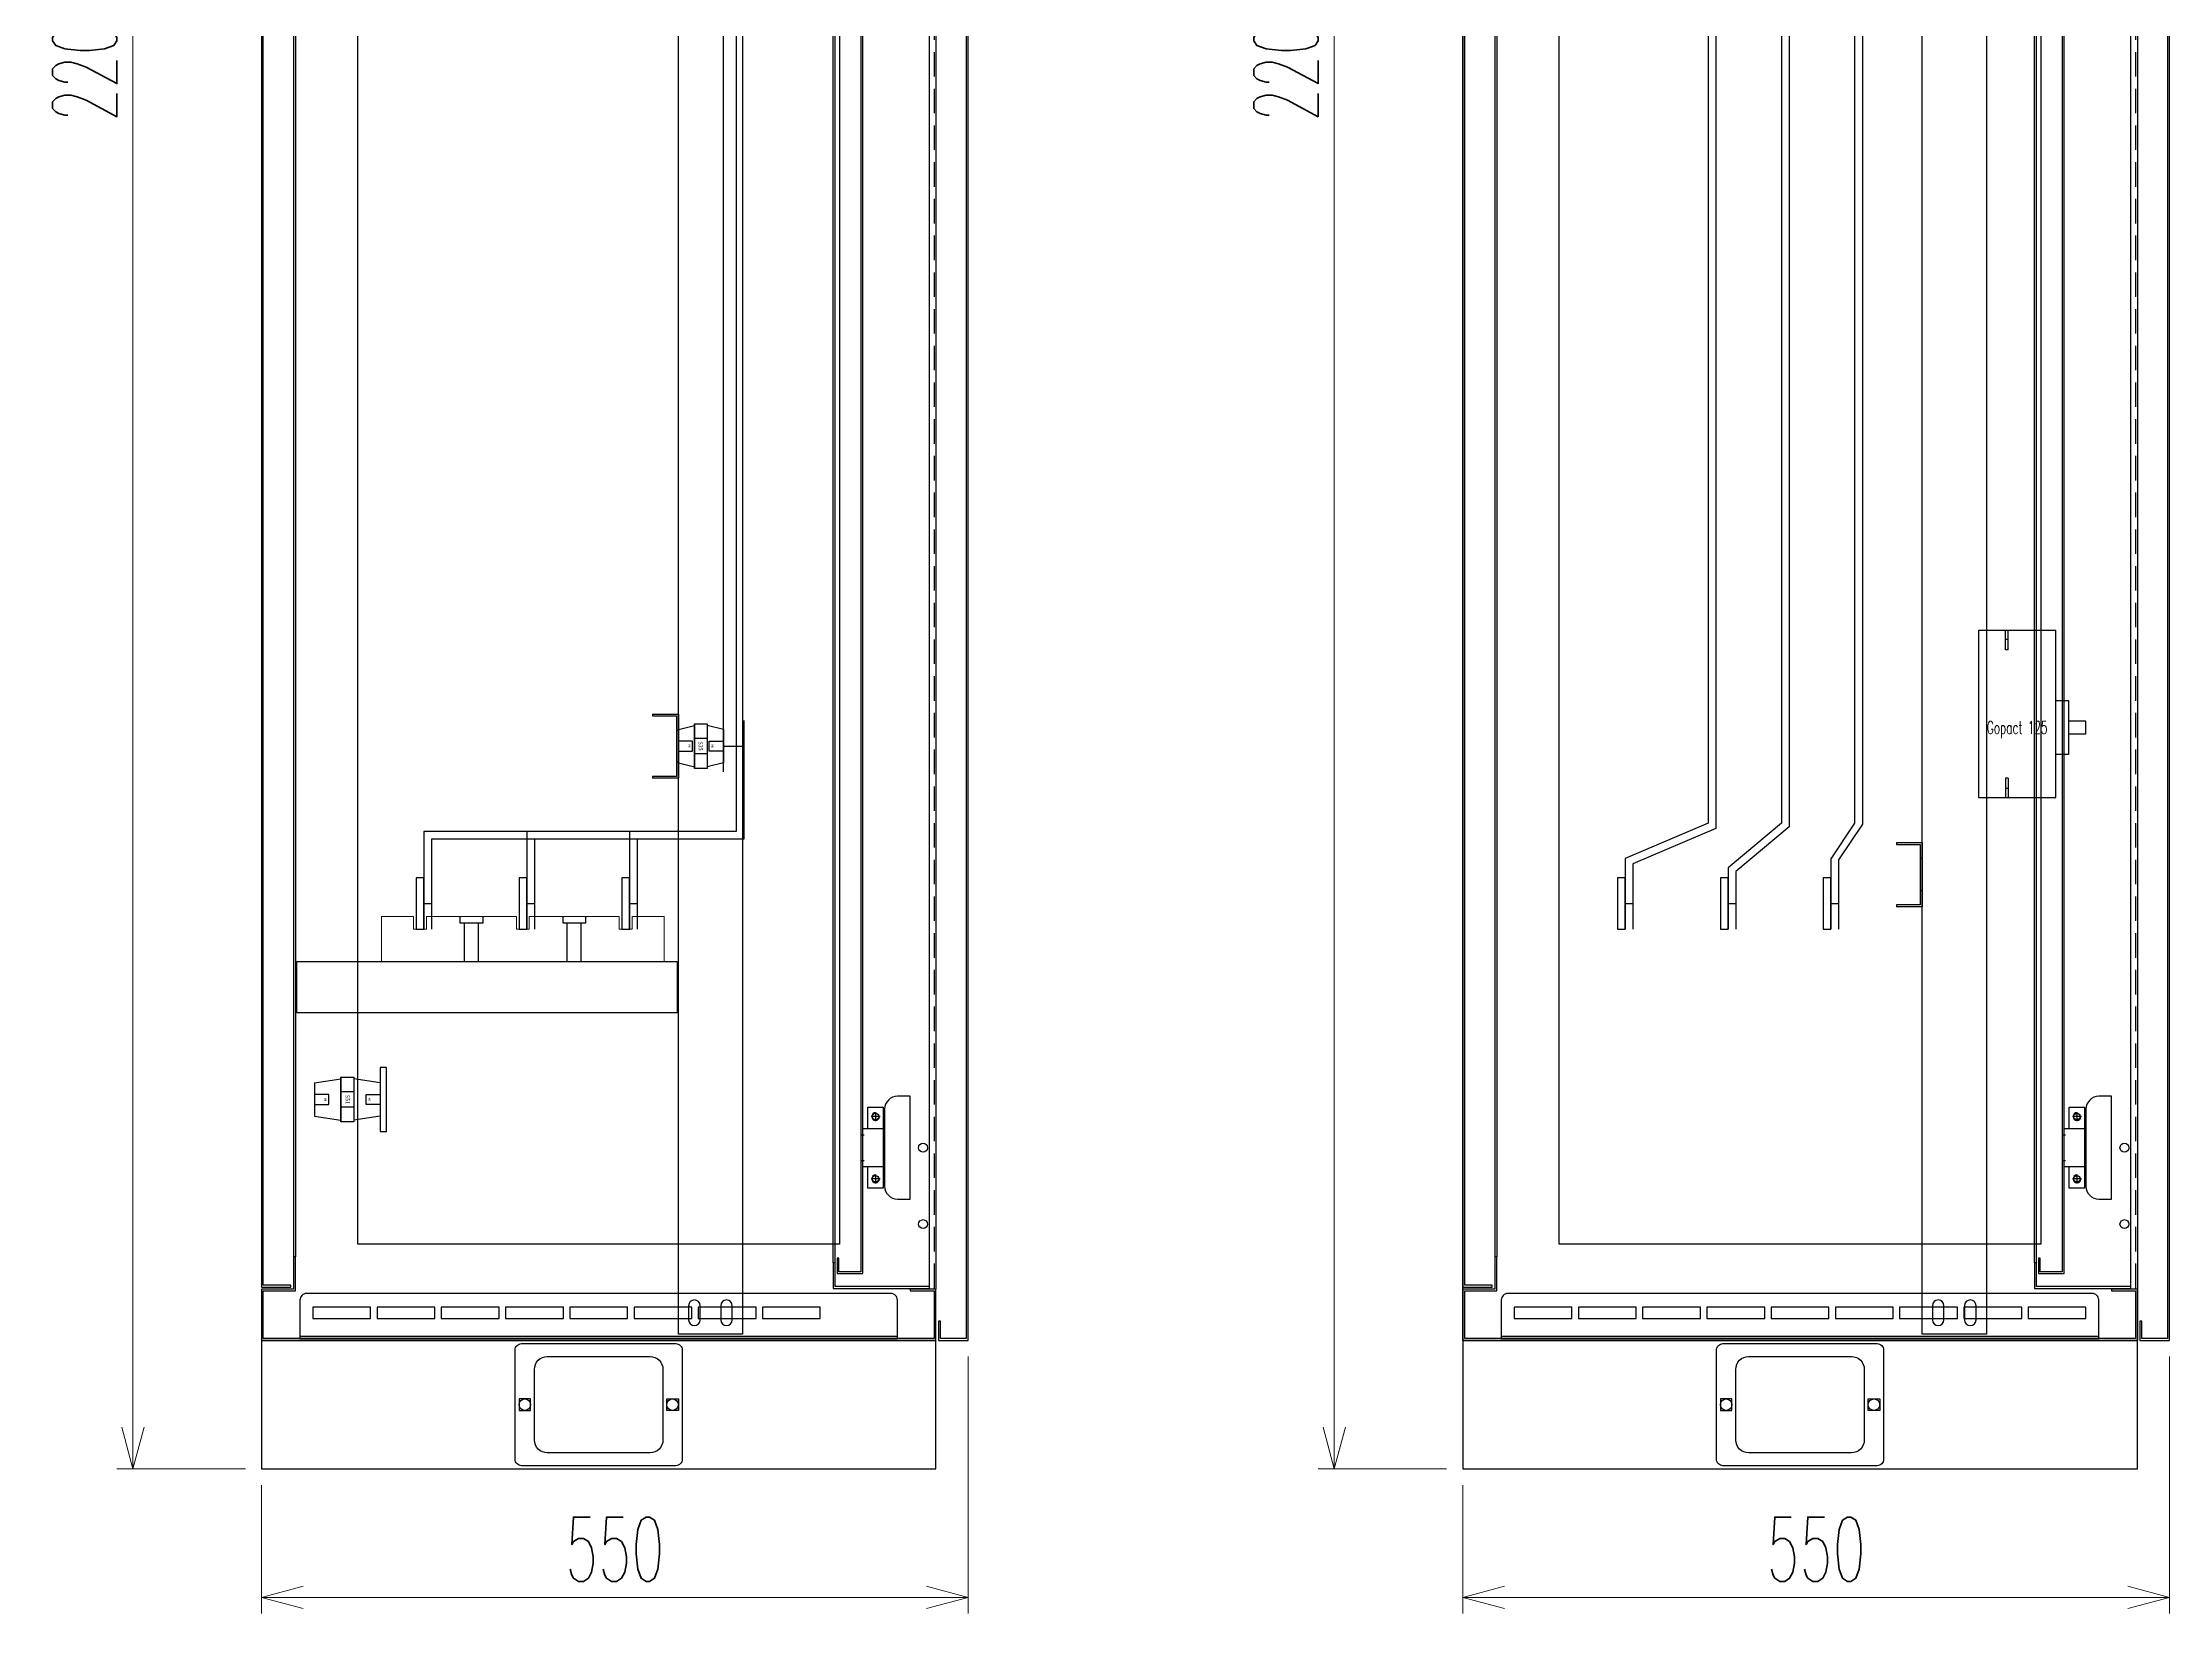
# Model space of a CAD drawing. Header units: millimetres. Extents: x 173893 to 258446, y -176540 to -123824.
# Drawn here: x 194143 to 195798, y -174671 to -173449 of the extents above; entities that cross this region are included whole.
import ezdxf
from ezdxf.enums import TextEntityAlignment as Align

# ---------------------------------------------------------------- set-up
doc = ezdxf.new("R2010")
doc.units = ezdxf.units.MM
doc.header["$LTSCALE"] = 3
doc.linetypes.add('ACAD_ISO04W100', pattern=[30, 24, -3, 0, -3])
doc.linetypes.add('HIDDEN', pattern=[9.525, 6.35, -3.175])
for name, color, linetype in [('@.DM. NÉT CHÍNH', 7, 'Continuous'), ('@.VISIBLE', 7, 'Continuous'), ('centerline', 6, 'ACAD_ISO04W100'), ('dim', 7, 'Continuous'), ('equipments', 2, 'Continuous')]:
    doc.layers.add(name, color=color, linetype=linetype)
doc.styles.add('Ann_w01', font='romans.shx', dxfattribs={"width": 0.6, "bigfont": 'chineset.shx'})
doc.styles.get("Standard").update_dxf_attribs({"font": 'arial.ttf'})
doc.dimstyles.new('Dim 01_SC25', dxfattribs={"dimscale": 25, "dimtxt": 2, "dimasz": 1.3, "dimexe": 0.5, "dimexo": 0.5, "dimgap": 0.5, "dimtad": 1, "dimdec": 1, "dimzin": 12, "dimdsep": 46, "dimtxsty": 'Ann_w01', "dimblk": 'OPEN30', "dimcen": 1.5, "dimclrd": 6, "dimclre": 6, "dimclrt": 3, "dimadec": 1, "dimazin": 3, "dimtm": 1e-09, "dimtfac": 1, "dimtdec": 1, "dimtix": 1, "dimtmove": 0, "dimatfit": 3, "dimldrblk": 'OPEN30', "dimfxl": 1, "dimtolj": 1, "dimlwd": 0, "dimlwe": 0, "dimarcsym": 0})

# ---------------------------------------------------------------- blocks, each defined once
blk = doc.blocks.new('_Open30')
at = {"color": 0, "linetype": 'ByBlock', "lineweight": -2}
for p, q in [((-1, 0.268), (0, 0)), ((0, 0), (-1, -0.268)), ((0, 0), (-1, 0))]:
    blk.add_line(p, q, dxfattribs=at)
blk = doc.blocks.new('*D73')
at = {"layer": 'Defpoints', "color": 0, "transparency": 16777216}
for p in [(195147.9, -172358.9), (195247.9, -172358.9), (195247.9, -174558.9)]:
    blk.add_point(p, dxfattribs=at)
at = {"layer": 'dim', "color": 6, "lineweight": 0, "transparency": 16777216}
for p, q in [((195235.4, -172358.9), (195135.4, -172358.9)), ((195147.9, -174526.4), (195147.9, -172391.4)), ((195235.4, -174558.9), (195135.4, -174558.9))]:
    blk.add_line(p, q, dxfattribs=at)
at = {"layer": 'dim', "color": 6, "lineweight": 0, "transparency": 16777216, "xscale": 32.5, "yscale": 32.5, "zscale": 32.5}
for p, rotation in [((195147.9, -172358.9), 90), ((195147.9, -174558.9), 270)]:
    blk.add_blockref('_Open30', p, dxfattribs=dict(at, rotation=rotation))
at = {"layer": 'dim', "color": 3, "transparency": 16777216, "insert": (195110.4, -173458.9), "char_height": 50, "attachment_point": 5, "rotation": 90, "style": 'Ann_w01'}
blk.add_mtext('\\A1;2200', dxfattribs=at)
blk = doc.blocks.new('*D74')
at = {"layer": 'Defpoints', "color": 0, "transparency": 16777216}
for p in [(195797.9, -174458.9), (195247.9, -174558.9), (195797.9, -174658.9)]:
    blk.add_point(p, dxfattribs=at)
at = {"layer": 'dim', "color": 6, "lineweight": 0, "transparency": 16777216}
for p, q in [((195797.9, -174471.4), (195797.9, -174671.4)), ((195247.9, -174571.4), (195247.9, -174671.4)), ((195280.4, -174658.9), (195765.4, -174658.9))]:
    blk.add_line(p, q, dxfattribs=at)
at = {"layer": 'dim', "color": 6, "lineweight": 0, "transparency": 16777216, "xscale": 32.5, "yscale": 32.5, "zscale": 32.5, "rotation": 180}
blk.add_blockref('_Open30', (195247.9, -174658.9), dxfattribs=at)
at = {"layer": 'dim', "color": 6, "lineweight": 0, "transparency": 16777216, "xscale": 32.5, "yscale": 32.5, "zscale": 32.5}
blk.add_blockref('_Open30', (195797.9, -174658.9), dxfattribs=at)
at = {"layer": 'dim', "color": 3, "transparency": 16777216, "insert": (195522.9, -174621.4), "char_height": 50, "attachment_point": 5, "style": 'Ann_w01'}
blk.add_mtext('\\A1;550', dxfattribs=at)
blk = doc.blocks.new('*D69')
at = {"layer": 'Defpoints', "color": 0, "transparency": 16777216}
for p in [(194213, -172358.9), (194313, -172358.9), (194313, -174558.9)]:
    blk.add_point(p, dxfattribs=at)
at = {"layer": 'dim', "color": 6, "lineweight": 0, "transparency": 16777216}
for p, q in [((194300.5, -172358.9), (194200.5, -172358.9)), ((194213, -174526.4), (194213, -172391.4)), ((194300.5, -174558.9), (194200.5, -174558.9))]:
    blk.add_line(p, q, dxfattribs=at)
at = {"layer": 'dim', "color": 6, "lineweight": 0, "transparency": 16777216, "xscale": 32.5, "yscale": 32.5, "zscale": 32.5}
for p, rotation in [((194213, -172358.9), 90), ((194213, -174558.9), 270)]:
    blk.add_blockref('_Open30', p, dxfattribs=dict(at, rotation=rotation))
at = {"layer": 'dim', "color": 3, "transparency": 16777216, "insert": (194175.5, -173458.9), "char_height": 50, "attachment_point": 5, "rotation": 90, "style": 'Ann_w01'}
blk.add_mtext('\\A1;2200', dxfattribs=at)
blk = doc.blocks.new('*D70')
at = {"layer": 'Defpoints', "color": 0, "transparency": 16777216}
for p in [(194863, -174458.9), (194313, -174558.9), (194863, -174658.9)]:
    blk.add_point(p, dxfattribs=at)
at = {"layer": 'dim', "color": 6, "lineweight": 0, "transparency": 16777216}
for p, q in [((194863, -174471.4), (194863, -174671.4)), ((194313, -174571.4), (194313, -174671.4)), ((194345.5, -174658.9), (194830.5, -174658.9))]:
    blk.add_line(p, q, dxfattribs=at)
at = {"layer": 'dim', "color": 6, "lineweight": 0, "transparency": 16777216, "xscale": 32.5, "yscale": 32.5, "zscale": 32.5, "rotation": 180}
blk.add_blockref('_Open30', (194313, -174658.9), dxfattribs=at)
at = {"layer": 'dim', "color": 6, "lineweight": 0, "transparency": 16777216, "xscale": 32.5, "yscale": 32.5, "zscale": 32.5}
blk.add_blockref('_Open30', (194863, -174658.9), dxfattribs=at)
at = {"layer": 'dim', "color": 3, "transparency": 16777216, "insert": (194588, -174621.4), "char_height": 50, "attachment_point": 5, "style": 'Ann_w01'}
blk.add_mtext('\\A1;550', dxfattribs=at)
blk = doc.blocks.new('*U31')
at = {"color": 240, "lineweight": 5}
blk.add_line((-110, 0), (-110, 35), dxfattribs=at)
at = {"color": 1, "lineweight": 5}
for p, q in [((-110, 35), (-85, 35)), ((-75, 35), (-5, 35)), ((5, 35), (75, 35)), ((85, 35), (110, 35)), ((110, 35), (110, 0)), ((110, 0), (-110, 0))]:
    blk.add_line(p, q, dxfattribs=at)
at = {"color": 252, "lineweight": 5}
for p, q in [((-85, 35), (-85, 25)), ((-75, 35), (-75, 25)), ((-5, 35), (-5, 25)), ((5, 35), (5, 25)), ((75, 35), (75, 25)), ((85, 35), (85, 25)), ((-85, 25), (-75, 25)), ((-5, 25), (5, 25)), ((75, 25), (85, 25))]:
    blk.add_line(p, q, dxfattribs=at)
at = {"color": 252}
for p, q in [((-49, 35), (-49, 30)), ((-31, 30), (-31, 35)), ((31, 35), (31, 30)), ((49, 30), (49, 35)), ((-49, 30), (-31, 30)), ((-45.5, 0), (-45.5, 30)), ((-34.5, 0), (-34.5, 30)), ((31, 30), (49, 30)), ((34.5, 0), (34.5, 30)), ((34.5, 4), (34.5, 30)), ((45.5, 0), (45.5, 30)), ((45.5, 0), (45.5, 30))]:
    blk.add_line(p, q, dxfattribs=at)
blk = doc.blocks.new('GRT4T')
at = {"color": 1}
for p, q in [((194637.5, -168365.8), (194650, -168362.8)), ((194637.5, -168365.8), (194637.5, -168391.8)), ((194650, -168361.3), (194650, -168396.3)), ((194650, -168361.3), (194660, -168361.3)), ((194650, -168396.3), (194650, -168361.3)), ((194650, -168362.8), (194650, -168394.8)), ((194660, -168372.8), (194650, -168372.8)), ((194660, -168361.3), (194660, -168396.3)), ((194672.5, -168365.8), (194660, -168362.8)), ((194660, -168362.8), (194660, -168394.8)), ((194672.5, -168365.8), (194672.5, -168391.8)), ((194660, -168384.8), (194650, -168384.8)), ((194637.5, -168391.8), (194650, -168394.8)), ((194660, -168396.3), (194650, -168396.3)), ((194672.5, -168391.8), (194660, -168394.8))]:
    blk.add_line(p, q, dxfattribs=at)
for points in [[(194637.5, -168374.8), (194637.5, -168382.8), (194648.5, -168382.8), (194648.5, -168374.8)], [(194672.5, -168374.8), (194672.5, -168382.8), (194661.5, -168382.8), (194661.5, -168374.8)]]:
    blk.add_lwpolyline(points, close=True, dxfattribs=at)
at = {"layer": '@.VISIBLE'}
for p, q in [((194637.5, -168366.3), (194636, -168366.3)), ((194637.5, -168391.3), (194636, -168391.3))]:
    blk.add_line(p, q, dxfattribs=at)
at = {"color": 1, "width": 30.098, "attachment_point": 5, "rotation": 270}
for s, insert, char_height in [('{\\fTahoma|b0|i0|c0|p34;M8}', (194646.1, -168378.8), 1.5), ('{\\fTahoma|b0|i0|c0|p34;S35}', (194654.8, -168378.8), 3), ('{\\fTahoma|b0|i0|c0|p34;M8}', (194663.9, -168378.8), 1.5)]:
    blk.add_mtext(s, dxfattribs=dict(at, insert=insert, char_height=char_height))

msp = doc.modelspace()

# ---------------------------------------------------------------- linework, layer by layer
at = {"color": 6}
for p, q in [((194832.96, -174416.88), (194832.96, -172400.88)), ((195767.92, -174416.88), (195767.92, -172400.88)), ((194757.96, -174398.38), (194757.96, -172419.38)), ((194759.46, -174398.38), (194759.46, -172419.38)), ((195692.92, -174398.38), (195692.92, -172419.38)), ((195694.42, -174398.38), (195694.42, -172419.38))]:
    msp.add_line(p, q, dxfattribs=at)
at = {"linetype": 'HIDDEN'}
for p, q in [((194836.46, -172398.88), (194836.46, -174418.88)), ((195771.42, -172398.88), (195771.42, -174418.88))]:
    msp.add_line(p, q, dxfattribs=at)
for p, q in [((194837.96, -172398.88), (194837.96, -174418.88)), ((195772.92, -172398.88), (195772.92, -174418.88)), ((194337.96, -172423.88), (194337.96, -174393.88)), ((194339.46, -172423.88), (194339.46, -174393.88)), ((195272.92, -172423.88), (195272.92, -174393.88)), ((195274.42, -172423.88), (195274.42, -174393.88))]:
    msp.add_line(p, q)
at = {"color": 4}
for p, q in [((194682.46, -173996.38), (194688.46, -173996.38)), ((194439.46, -174118.88), (194445.46, -174118.88))]:
    msp.add_line(p, q, dxfattribs=at)
at = {"color": 1}
for p, q in [((194354.4, -174258.38), (194374.9, -174255.38)), ((194354.4, -174258.38), (194354.4, -174284.38)), ((194374.9, -174288.88), (194374.9, -174253.88)), ((194374.9, -174253.88), (194384.9, -174253.88)), ((194374.9, -174253.88), (194374.9, -174288.88)), ((194374.9, -174255.38), (194374.9, -174287.38)), ((194384.9, -174265.38), (194374.9, -174265.38)), ((194384.9, -174253.88), (194384.9, -174288.88)), ((194384.9, -174255.38), (194384.9, -174287.38)), ((194405.4, -174258.38), (194384.9, -174255.38)), ((194405.4, -174258.38), (194405.4, -174284.38)), ((194384.9, -174277.38), (194374.9, -174277.38)), ((194354.4, -174284.38), (194374.9, -174287.38)), ((194384.9, -174288.88), (194374.9, -174288.88)), ((194405.4, -174284.38), (194384.9, -174287.38)), ((194807.96, -174455.88), (194342.96, -174455.88)), ((195742.92, -174455.88), (195277.92, -174455.88))]:
    msp.add_line(p, q, dxfattribs=at)
at = {"color": 6, "linetype": 'Continuous'}
for p, q in [((194790.96, -174281.13), (194790.96, -174288.13)), ((195725.92, -174281.13), (195725.92, -174288.13)), ((194794.46, -174284.63), (194787.46, -174284.63)), ((195729.42, -174284.63), (195722.42, -174284.63)), ((194794.46, -174333.13), (194787.46, -174333.13)), ((194790.96, -174329.63), (194790.96, -174336.63)), ((195729.42, -174333.13), (195722.42, -174333.13)), ((195725.92, -174329.63), (195725.92, -174336.63))]:
    msp.add_line(p, q, dxfattribs=at)
at = {"color": 4}
for points in [[(194861.46, -174457.38), (194841.46, -174457.38), (194841.46, -174443.88), (194839.96, -174443.88), (194839.96, -174458.88), (194862.96, -174458.88), (194862.96, -172358.88), (194839.96, -172358.88), (194839.96, -172373.88), (194841.46, -172373.88), (194841.46, -172360.38), (194861.46, -172360.38)], [(195796.42, -174457.38), (195776.42, -174457.38), (195776.42, -174443.88), (195774.92, -174443.88), (195774.92, -174458.88), (195797.92, -174458.88), (195797.92, -172358.88), (195774.92, -172358.88), (195774.92, -172373.88), (195776.42, -172373.88), (195776.42, -172360.38), (195796.42, -172360.38)], [(194335.96, -174415.88), (194314.46, -174415.88), (194314.46, -172401.88), (194335.96, -172401.88), (194335.96, -172400.38), (194312.96, -172400.38), (194312.96, -174417.38), (194335.96, -174417.38)], [(194779.46, -174405.38), (194762.46, -174405.38), (194762.46, -174394.88), (194760.96, -174394.88), (194760.96, -174406.88), (194780.96, -174406.88), (194780.96, -172410.88), (194760.96, -172410.88), (194760.96, -172422.88), (194762.46, -172422.88), (194762.46, -172412.38), (194779.46, -172412.38)], [(195270.92, -174415.88), (195249.42, -174415.88), (195249.42, -172401.88), (195270.92, -172401.88), (195270.92, -172400.38), (195247.92, -172400.38), (195247.92, -174417.38), (195270.92, -174417.38)], [(195714.42, -174405.38), (195697.42, -174405.38), (195697.42, -174394.88), (195695.92, -174394.88), (195695.92, -174406.88), (195715.92, -174406.88), (195715.92, -172410.88), (195695.92, -172410.88), (195695.92, -172422.88), (195697.42, -172422.88), (195697.42, -172412.38), (195714.42, -172412.38)], [(194433.46, -174138.88), (194439.46, -174138.88), (194439.46, -174098.88), (194433.46, -174098.88)], [(195368.42, -174138.88), (195374.42, -174138.88), (195374.42, -174098.88), (195368.42, -174098.88)]]:
    msp.add_lwpolyline(points, close=True, dxfattribs=at)
at = {"linetype": 'Continuous'}
for points in [[(195247.92, -172358.88), (195772.92, -172358.88), (195772.92, -174458.88), (195247.92, -174458.88)], [(194387.96, -172433.88), (194762.96, -172433.88), (194762.96, -174383.88), (194387.96, -174383.88)], [(195322.92, -172433.88), (195697.92, -172433.88), (195697.92, -174383.88), (195322.92, -174383.88)]]:
    msp.add_lwpolyline(points, close=True, dxfattribs=at)
at = {"color": 8}
for points in [[(194637.46, -172363.88), (194687.46, -172363.88), (194687.46, -174453.88), (194637.46, -174453.88)], [(195605.42, -172363.88), (195655.42, -172363.88), (195655.42, -174453.88), (195605.42, -174453.88)]]:
    msp.add_lwpolyline(points, close=True, dxfattribs=at)
at = {"color": 4}
for points in [[(195438.92, -172976.38), (195438.92, -174056.38), (195374.42, -174083.93), (195374.42, -174138.88)], [(195438.92, -172976.38), (195438.92, -174056.38), (195374.42, -174083.93), (195374.42, -174138.88)], [(195444.92, -172976.38), (195444.92, -174060.34), (195380.42, -174087.89), (195380.42, -174138.88)], [(195444.92, -172976.38), (195444.92, -174060.34), (195380.42, -174087.89), (195380.42, -174138.88)], [(194682.46, -173976.38), (194682.46, -174062.88), (194439.46, -174062.88), (194439.46, -174138.88)], [(194688.46, -173976.38), (194688.46, -174068.88), (194445.46, -174068.88), (194445.46, -174138.88)], [(194519.46, -174062.88), (194439.46, -174062.88), (194439.46, -174138.88)], [(194519.46, -174068.88), (194445.46, -174068.88), (194445.46, -174138.88)]]:
    msp.add_lwpolyline(points, dxfattribs=at)
at = {"color": 2}
for points in [[(195495.92, -172976.38), (195495.92, -174056.38), (195454.42, -174091.06), (195454.42, -174138.88)], [(195501.92, -172976.38), (195501.92, -174059.18), (195460.42, -174093.86), (195460.42, -174138.88)], [(194599.46, -174062.88), (194519.46, -174062.88), (194519.46, -174138.88)], [(194599.46, -174068.88), (194525.46, -174068.88), (194525.46, -174138.88)]]:
    msp.add_lwpolyline(points, dxfattribs=at)
at = {"color": 1}
for points in [[(195552.92, -172976.38), (195552.92, -174056.38), (195534.42, -174084.03), (195534.42, -174138.88)], [(195558.92, -172976.38), (195558.92, -174057.18), (195540.42, -174084.84), (195540.42, -174138.88)], [(194682.46, -173976.38), (194682.46, -174062.88), (194599.46, -174062.88), (194599.46, -174138.88)], [(194688.46, -173976.38), (194688.46, -174068.88), (194605.46, -174068.88), (194605.46, -174138.88)]]:
    msp.add_lwpolyline(points, dxfattribs=at)
at = {"color": 2}
for points in [[(194513.46, -174138.88), (194519.46, -174138.88), (194519.46, -174098.88), (194513.46, -174098.88)], [(195448.42, -174138.88), (195454.42, -174138.88), (195454.42, -174098.88), (195448.42, -174098.88)]]:
    msp.add_lwpolyline(points, close=True, dxfattribs=at)
at = {"color": 1}
for points in [[(194593.46, -174138.88), (194599.46, -174138.88), (194599.46, -174098.88), (194593.46, -174098.88)], [(195528.42, -174138.88), (195534.42, -174138.88), (195534.42, -174098.88), (195528.42, -174098.88)], [(194354.4, -174267.38), (194354.4, -174275.38), (194365.4, -174275.38), (194365.4, -174267.38)], [(194405.4, -174267.38), (194405.4, -174275.38), (194394.4, -174275.38), (194394.4, -174267.38)], [(194352.96, -174441.88), (194397.96, -174441.88), (194397.96, -174432.88), (194352.96, -174432.88)], [(194402.96, -174441.88), (194447.96, -174441.88), (194447.96, -174432.88), (194402.96, -174432.88)], [(194452.96, -174441.88), (194497.96, -174441.88), (194497.96, -174432.88), (194452.96, -174432.88)], [(194502.96, -174441.88), (194547.96, -174441.88), (194547.96, -174432.88), (194502.96, -174432.88)], [(194552.96, -174441.88), (194597.96, -174441.88), (194597.96, -174432.88), (194552.96, -174432.88)], [(194602.96, -174441.88), (194647.96, -174441.88), (194647.96, -174432.88), (194602.96, -174432.88)], [(194652.96, -174441.88), (194697.96, -174441.88), (194697.96, -174432.88), (194652.96, -174432.88)], [(194702.96, -174441.88), (194747.96, -174441.88), (194747.96, -174432.88), (194702.96, -174432.88)], [(195287.92, -174441.88), (195332.92, -174441.88), (195332.92, -174432.88), (195287.92, -174432.88)], [(195337.92, -174441.88), (195382.92, -174441.88), (195382.92, -174432.88), (195337.92, -174432.88)], [(195387.92, -174441.88), (195432.92, -174441.88), (195432.92, -174432.88), (195387.92, -174432.88)], [(195437.92, -174441.88), (195482.92, -174441.88), (195482.92, -174432.88), (195437.92, -174432.88)], [(195487.92, -174441.88), (195532.92, -174441.88), (195532.92, -174432.88), (195487.92, -174432.88)], [(195537.92, -174441.88), (195582.92, -174441.88), (195582.92, -174432.88), (195537.92, -174432.88)], [(195587.92, -174441.88), (195632.92, -174441.88), (195632.92, -174432.88), (195587.92, -174432.88)], [(195637.92, -174441.88), (195682.92, -174441.88), (195682.92, -174432.88), (195637.92, -174432.88)], [(195687.92, -174441.88), (195732.92, -174441.88), (195732.92, -174432.88), (195687.92, -174432.88)]]:
    msp.add_lwpolyline(points, close=True, dxfattribs=at)
at = {"color": 4, "linetype": 'Continuous'}
msp.add_lwpolyline([(194340.46, -174163.88), (194636.46, -174163.88), (194636.46, -174203.88), (194340.46, -174203.88)], close=True, dxfattribs=at)
at = {"color": 6}
for points in [[(194817.96, -174348.88), (194817.96, -174268.88), (194807.96, -174268.88, 0.4142136), (194797.96, -174278.88), (194797.96, -174338.88, 0.4142136), (194807.96, -174348.88)], [(195752.92, -174348.88), (195752.92, -174268.88), (195742.92, -174268.88, 0.4142136), (195732.92, -174278.88), (195732.92, -174338.88, 0.4142136), (195742.92, -174348.88)]]:
    msp.add_lwpolyline(points, format="xyb", close=True, dxfattribs=at)
for points in [[(194337.96, -174393.88), (194337.96, -174418.88), (194312.96, -174418.88), (194312.96, -174458.88), (194837.96, -174458.88), (194837.96, -174418.88), (194817.96, -174418.88), (194817.96, -174420.38), (194836.46, -174420.38), (194836.46, -174457.38), (194314.46, -174457.38), (194314.46, -174420.38), (194339.46, -174420.38), (194339.46, -174393.88)], [(195272.92, -174393.88), (195272.92, -174418.88), (195247.92, -174418.88), (195247.92, -174458.88), (195772.92, -174458.88), (195772.92, -174418.88), (195752.92, -174418.88), (195752.92, -174420.38), (195771.42, -174420.38), (195771.42, -174457.38), (195249.42, -174457.38), (195249.42, -174420.38), (195274.42, -174420.38), (195274.42, -174393.88)], [(194837.96, -174458.88), (194312.96, -174458.88), (194312.96, -174558.88), (194837.96, -174558.88)], [(195772.92, -174458.88), (195247.92, -174458.88), (195247.92, -174558.88), (195772.92, -174558.88)], [(194513.46, -174504.38), (194513.46, -174513.38), (194522.46, -174513.38), (194522.46, -174504.38)], [(194637.46, -174504.38), (194637.46, -174513.38), (194628.46, -174513.38), (194628.46, -174504.38)], [(195448.42, -174504.38), (195448.42, -174513.38), (195457.42, -174513.38), (195457.42, -174504.38)], [(195572.42, -174504.38), (195572.42, -174513.38), (195563.42, -174513.38), (195563.42, -174504.38)]]:
    msp.add_lwpolyline(points, close=True)
for points in [[(194757.96, -174398.38), (194757.96, -174418.38), (194832.96, -174418.38), (194832.96, -174416.88), (194759.46, -174416.88), (194759.46, -174398.38)], [(195692.92, -174398.38), (195692.92, -174418.38), (195767.92, -174418.38), (195767.92, -174416.88), (195694.42, -174416.88), (195694.42, -174398.38)]]:
    msp.add_lwpolyline(points, close=True, dxfattribs=at)
at = {"color": 1}
for points in [[(194342.96, -174427.38), (194342.96, -174457.38), (194807.96, -174457.38), (194807.96, -174427.38, 0.4142136), (194802.96, -174422.38), (194347.96, -174422.38, 0.4142136)], [(195277.92, -174427.38), (195277.92, -174457.38), (195742.92, -174457.38), (195742.92, -174427.38, 0.4142136), (195737.92, -174422.38), (195282.92, -174422.38, 0.4142136)]]:
    msp.add_lwpolyline(points, format="xyb", close=True, dxfattribs=at)
at = {"color": 8}
for points in [[(194645.46, -174431.88), (194645.46, -174442.88, 1), (194654.46, -174442.88), (194654.46, -174431.88, 1)], [(194679.46, -174442.88), (194679.46, -174431.88, 1), (194670.46, -174431.88), (194670.46, -174442.88, 1)], [(195613.42, -174431.88), (195613.42, -174442.88, 1), (195622.42, -174442.88), (195622.42, -174431.88, 1)], [(195647.42, -174442.88), (195647.42, -174431.88, 1), (195638.42, -174431.88), (195638.42, -174442.88, 1)]]:
    msp.add_lwpolyline(points, format="xyb", close=True, dxfattribs=at)
at = {"color": 2}
for points in [[(194635.46, -174556.38), (194515.46, -174556.38, -0.4142136), (194510.46, -174551.38), (194510.46, -174466.38, -0.4142136), (194515.46, -174461.38), (194635.46, -174461.38, -0.4142136), (194640.46, -174466.38), (194640.46, -174551.38, -0.4142136)], [(195570.42, -174556.38), (195450.42, -174556.38, -0.4142136), (195445.42, -174551.38), (195445.42, -174466.38, -0.4142136), (195450.42, -174461.38), (195570.42, -174461.38, -0.4142136), (195575.42, -174466.38), (195575.42, -174551.38, -0.4142136)]]:
    msp.add_lwpolyline(points, format="xyb", close=True, dxfattribs=at)
for points in [[(194615.46, -174546.38), (194535.46, -174546.38, -0.4142136), (194525.46, -174536.38), (194525.46, -174481.38, -0.4142136), (194535.46, -174471.38), (194615.46, -174471.38, -0.4142136), (194625.46, -174481.38), (194625.46, -174536.38, -0.4142136)], [(195550.42, -174546.38), (195470.42, -174546.38, -0.4142136), (195460.42, -174536.38), (195460.42, -174481.38, -0.4142136), (195470.42, -174471.38), (195550.42, -174471.38, -0.4142136), (195560.42, -174481.38), (195560.42, -174536.38, -0.4142136)]]:
    msp.add_lwpolyline(points, format="xyb", close=True)
at = {"color": 6}
for centre in [(194827.96, -174308.88), (195762.92, -174308.88), (194827.96, -174368.38), (195762.92, -174368.38)]:
    msp.add_circle(centre, 3.5, dxfattribs=at)
at = {"color": 2}
for centre in [(194517.96, -174508.88), (194632.96, -174508.88), (195452.92, -174508.88), (195567.92, -174508.88)]:
    msp.add_circle(centre, 4.5, dxfattribs=at)
at = {"layer": '@.DM. NÉT CHÍNH', "linetype": 'Continuous'}
for p, q in [((194672.46, -173996.38), (194682.46, -173996.38)), ((194672.46, -173996.38), (194682.46, -173996.38)), ((194682.46, -173996.38), (194688.46, -173996.38)), ((194439.46, -174118.88), (194445.46, -174118.88)), ((194519.46, -174118.88), (194525.46, -174118.88)), ((194599.46, -174118.88), (194605.46, -174118.88)), ((195374.42, -174118.88), (195380.42, -174118.88)), ((195454.42, -174118.88), (195460.42, -174118.88)), ((195534.42, -174118.88), (195540.42, -174118.88))]:
    msp.add_line(p, q, dxfattribs=at)
at = {"layer": '@.DM. NÉT CHÍNH', "color": 1, "linetype": 'Continuous'}
for points in [[(194706.96, -172905.88), (194706.96, -172947.88), (194672.46, -172987.38), (194672.46, -174016.38)], [(194706.96, -172905.88), (194706.96, -172947.88), (194672.46, -172987.38), (194672.46, -174016.38)], [(194716.96, -172905.88), (194716.96, -172951.91), (194682.46, -172991.41), (194682.46, -173976.38)], [(194716.96, -172905.88), (194716.96, -172951.91), (194682.46, -172991.41), (194682.46, -174016.38)]]:
    msp.add_lwpolyline(points, dxfattribs=at)
at = {"layer": '@.DM. NÉT CHÍNH', "linetype": 'Continuous'}
msp.add_lwpolyline([(194405.4, -174296.38), (194410.4, -174296.38), (194410.4, -174246.38), (194405.4, -174246.38)], close=True, dxfattribs=at)
at = {"layer": '@.VISIBLE', "color": 1}
for p, q in [((195670.42, -173921.38), (195670.42, -173906.38)), ((195672.42, -173913.38), (195670.42, -173913.38)), ((195672.42, -173921.38), (195672.42, -173906.38)), ((195672.42, -173921.38), (195670.42, -173921.38)), ((195670.42, -174021.38), (195670.42, -174036.38)), ((195672.42, -174021.38), (195670.42, -174021.38)), ((195672.42, -174029.38), (195670.42, -174029.38)), ((195672.42, -174021.38), (195672.42, -174036.38))]:
    msp.add_line(p, q, dxfattribs=at)
at = {"layer": '@.VISIBLE'}
for p, q in [((194617.46, -173971.38), (194617.46, -173972.88)), ((194617.46, -174019.88), (194617.46, -174021.38)), ((195585.42, -174071.38), (195585.42, -174072.88)), ((195605.42, -174083.88), (195603.92, -174083.88)), ((195605.42, -174108.88), (195603.92, -174108.88)), ((195585.42, -174119.88), (195585.42, -174121.38))]:
    msp.add_line(p, q, dxfattribs=at)
for points in [[(195649.42, -174036.38), (195709.42, -174036.38), (195709.42, -173906.38), (195649.42, -173906.38)], [(195719.42, -173976.88), (195719.42, -173986.88), (195732.72, -173986.88), (195732.72, -173976.88)]]:
    msp.add_lwpolyline(points, close=True, dxfattribs=at)
for points in [[(195709.42, -173960.88), (195719.42, -173960.88), (195719.42, -174002.88), (195709.42, -174002.88)], [(194617.46, -173971.38), (194637.46, -173971.38), (194637.46, -174021.38), (194617.46, -174021.38)], [(194617.46, -173972.88), (194635.96, -173972.88), (194635.96, -174019.88), (194617.46, -174019.88)], [(195585.42, -174071.38), (195605.42, -174071.38), (195605.42, -174121.38), (195585.42, -174121.38)], [(195585.42, -174072.88), (195603.92, -174072.88), (195603.92, -174119.88), (195585.42, -174119.88)]]:
    msp.add_lwpolyline(points, dxfattribs=at)
at = {"layer": 'centerline'}
for p, q in [((194779.96, -174298.88), (194781.96, -174298.88)), ((195714.92, -174298.88), (195716.92, -174298.88)), ((194779.96, -174318.88), (194781.96, -174318.88)), ((195714.92, -174318.88), (195716.92, -174318.88))]:
    msp.add_line(p, q, dxfattribs=at)
at = {"layer": 'equipments'}
for points in [[(194784.96, -174293.88), (194784.96, -174277.38), (194796.96, -174277.38), (194796.96, -174340.38), (194784.96, -174340.38), (194784.96, -174323.88)], [(195719.92, -174293.88), (195719.92, -174277.38), (195731.92, -174277.38), (195731.92, -174340.38), (195719.92, -174340.38), (195719.92, -174323.88)], [(194796.96, -174323.88), (194780.96, -174323.88), (194780.96, -174293.88), (194796.96, -174293.88)], [(195731.92, -174323.88), (195715.92, -174323.88), (195715.92, -174293.88), (195731.92, -174293.88)]]:
    msp.add_lwpolyline(points, dxfattribs=at)
for centre in [(194790.96, -174284.63), (195725.92, -174284.63), (194790.96, -174333.13), (195725.92, -174333.13)]:
    msp.add_circle(centre, 2.5, dxfattribs=at)
at = {"layer": 'equipments', "color": 8}
for centre in [(194790.96, -174284.63), (195725.92, -174284.63), (194790.96, -174333.13), (195725.92, -174333.13)]:
    msp.add_arc(centre, 3, 90, 0, dxfattribs=at)

# ---------------------------------------------------------------- block references
msp.add_blockref('*U31', (194516.46, -174163.88))
at = {"layer": '@.DM. NÉT CHÍNH', "linetype": 'Continuous'}
msp.add_blockref('GRT4T', (0, -5617.58), dxfattribs=at)

# ---------------------------------------------------------------- texts
at = {"color": 1, "width": 30.0978, "attachment_point": 5, "rotation": 270}
for s, insert, char_height in [('{\\fTahoma|b0|i0|c0|p34;M8}', (194362.74, -174271.38), 1.5), ('{\\fTahoma|b0|i0|c0|p34;S51}', (194380.06, -174271.38), 3), ('{\\fTahoma|b0|i0|c0|p34;M8}', (194397.05, -174271.38), 1.5)]:
    msp.add_mtext(s, dxfattribs=dict(at, insert=insert, char_height=char_height))
at = {"layer": '@.VISIBLE', "color": 115, "style": 'Ann_w01', "width": 0.6}
msp.add_text('Gopact 125', height=10, dxfattribs=at).set_placement((195679.42, -173981.88), align=Align.MIDDLE_CENTER)

# ---------------------------------------------------------------- dimensions: what is measured, and where the dimension line sits
at = {"layer": 'dim'}
for base, p1, p2, picture, middle in [((194212.96, -172358.88), (194312.96, -174558.88), (194312.96, -172358.88), '*D69', (194175.46, -173458.88)), ((195147.92, -172358.88), (195247.92, -174558.88), (195247.92, -172358.88), '*D73', (195110.42, -173458.88))]:
    dim = msp.add_linear_dim(base=base, p1=p1, p2=p2, angle=90, dimstyle='Dim 01_SC25', dxfattribs=at)
    dim.commit()
    dim.dimension.update_dxf_attribs({"geometry": picture, "text_midpoint": middle})
for base, p1, p2, picture, middle in [((194862.96, -174658.88), (194312.96, -174558.88), (194862.96, -174458.88), '*D70', (194587.96, -174621.38)), ((195797.92, -174658.88), (195247.92, -174558.88), (195797.92, -174458.88), '*D74', (195522.92, -174621.38))]:
    dim = msp.add_linear_dim(base=base, p1=p1, p2=p2, dimstyle='Dim 01_SC25', dxfattribs=at)
    dim.commit()
    dim.dimension.update_dxf_attribs({"geometry": picture, "text_midpoint": middle})

doc.saveas('drawing.dxf')
